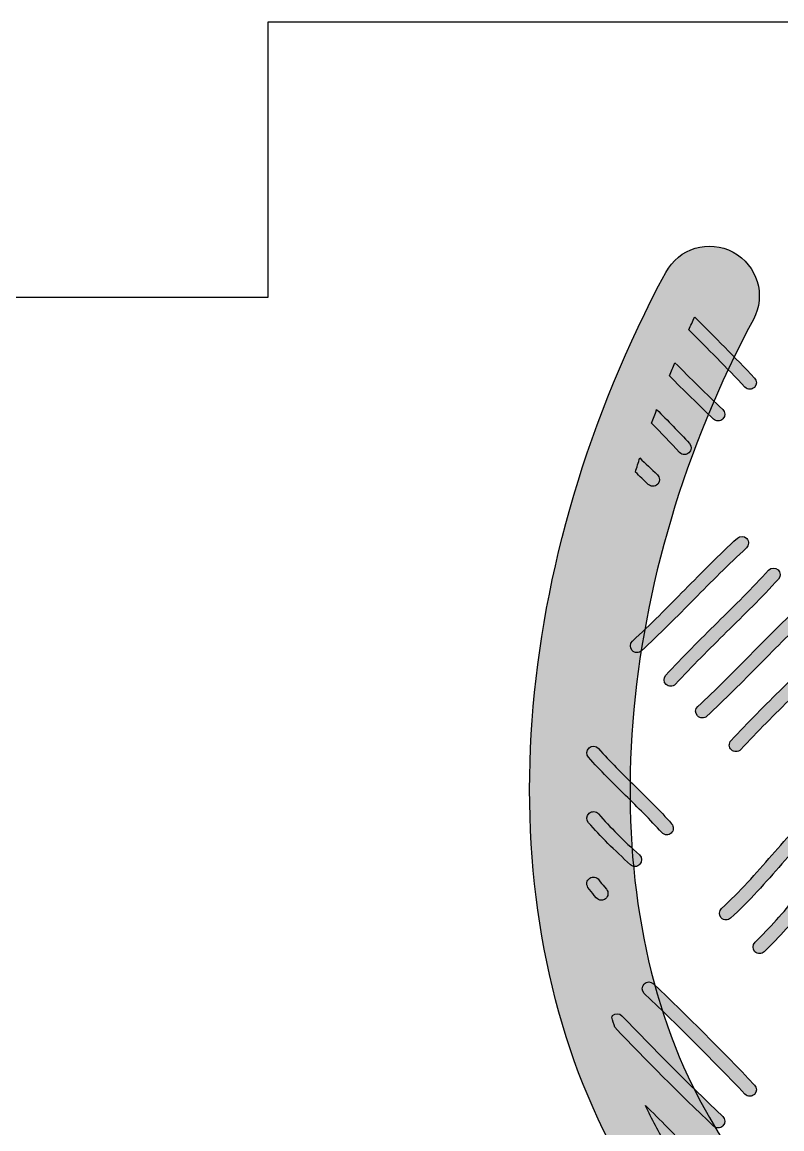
# Model space of a CAD drawing. Extents: x 4 to 307, y 9 to 217.
# Drawn here: x 252.62 to 263.41, y 183.12 to 198.83 of the extents above; entities that cross this region are included whole.
import ezdxf

# ---------------------------------------------------------------- set-up
doc = ezdxf.new("R2010")
doc.units = 0
doc.header["$MEASUREMENT"] = 0
doc.layers.add('EBENE_1', color=7, linetype='CONTINUOUS')

# ---------------------------------------------------------------- blocks, each defined once
blk = doc.blocks.new('BLOCK_4')
at = {"layer": 'EBENE_1'}
h = blk.add_hatch(color=7, dxfattribs=at)
h.dxf.hatch_style = 2
edge = h.paths.add_edge_path()
edge.add_spline(control_points=[(262.952, 193.62), (262.976, 193.62), (262.999, 193.629), (263.017, 193.646), (263.055, 193.682), (263.056, 193.741), (263.02, 193.779), (262.74, 194.074), (262.455, 194.362), (262.17, 194.645), (262.142, 194.584), (262.114, 194.524), (262.087, 194.463), (262.354, 194.197), (262.621, 193.926), (262.884, 193.649), (262.903, 193.63), (262.927, 193.62), (262.952, 193.62)], knot_values=[0, 0, 0, 0, 1, 1, 1, 2, 2, 2, 3, 3, 3, 4, 4, 4, 5, 5, 5, 6, 6, 6, 6], degree=3, periodic=1)
h = blk.add_hatch(color=7, dxfattribs=at)
h.dxf.hatch_style = 2
edge = h.paths.add_edge_path()
edge.add_spline(control_points=[(262.503, 193.17), (262.528, 193.17), (262.553, 193.18), (262.571, 193.199), (262.607, 193.237), (262.606, 193.297), (262.568, 193.333), (262.337, 193.552), (262.111, 193.774), (261.889, 193.996), (261.863, 193.933), (261.836, 193.872), (261.811, 193.809), (262.017, 193.604), (262.225, 193.399), (262.438, 193.196), (262.456, 193.179), (262.48, 193.17), (262.503, 193.17)], knot_values=[0, 0, 0, 0, 1, 1, 1, 2, 2, 2, 3, 3, 3, 4, 4, 4, 5, 5, 5, 6, 6, 6, 6], degree=3, periodic=1)
h = blk.add_hatch(color=7, dxfattribs=at)
h.dxf.hatch_style = 2
edge = h.paths.add_edge_path()
edge.add_spline(control_points=[(262.026, 192.692), (262.048, 192.692), (262.071, 192.7), (262.089, 192.717), (262.127, 192.751), (262.13, 192.811), (262.095, 192.85), (261.945, 193.015), (261.787, 193.174), (261.63, 193.331), (261.606, 193.266), (261.582, 193.201), (261.558, 193.136), (261.694, 193.001), (261.828, 192.864), (261.956, 192.723), (261.975, 192.702), (262, 192.692), (262.026, 192.692)], knot_values=[0, 0, 0, 0, 1, 1, 1, 2, 2, 2, 3, 3, 3, 4, 4, 4, 5, 5, 5, 6, 6, 6, 6], degree=3, periodic=1)
h = blk.add_hatch(color=7, dxfattribs=at)
h.dxf.hatch_style = 2
edge = h.paths.add_edge_path()
edge.add_spline(control_points=[(261.576, 192.242), (261.601, 192.242), (261.627, 192.252), (261.645, 192.273), (261.68, 192.311), (261.678, 192.37), (261.64, 192.406), (261.554, 192.486), (261.474, 192.565), (261.391, 192.645), (261.37, 192.578), (261.35, 192.511), (261.329, 192.444), (261.39, 192.385), (261.448, 192.326), (261.512, 192.267), (261.53, 192.251), (261.553, 192.242), (261.576, 192.242)], knot_values=[0, 0, 0, 0, 1, 1, 1, 2, 2, 2, 3, 3, 3, 4, 4, 4, 5, 5, 5, 6, 6, 6, 6], degree=3, periodic=1)
h = blk.add_hatch(color=7, dxfattribs=at)
h.dxf.hatch_style = 2
edge = h.paths.add_edge_path()
edge.add_spline(control_points=[(261.351, 189.881), (261.374, 189.881), (261.397, 189.889), (261.415, 189.905), (261.672, 190.142), (261.922, 190.396), (262.164, 190.641), (262.403, 190.883), (262.65, 191.134), (262.904, 191.367), (262.942, 191.403), (262.945, 191.462), (262.909, 191.501), (262.874, 191.539), (262.814, 191.541), (262.776, 191.506), (262.519, 191.27), (262.27, 191.017), (262.029, 190.773), (261.79, 190.53), (261.541, 190.278), (261.287, 190.044), (261.249, 190.009), (261.246, 189.949), (261.282, 189.911), (261.3, 189.891), (261.325, 189.881), (261.351, 189.881)], knot_values=[0, 0, 0, 0, 1, 1, 1, 2, 2, 2, 3, 3, 3, 4, 4, 4, 5, 5, 5, 6, 6, 6, 7, 7, 7, 8, 8, 8, 9, 9, 9, 9], degree=3, periodic=1)
h = blk.add_hatch(color=7, dxfattribs=at)
h.dxf.hatch_style = 2
edge = h.paths.add_edge_path()
edge.add_spline(control_points=[(262.492, 190.308), (262.248, 190.067), (261.996, 189.818), (261.76, 189.56), (261.724, 189.522), (261.727, 189.462), (261.765, 189.427), (261.783, 189.411), (261.806, 189.403), (261.829, 189.403), (261.854, 189.403), (261.88, 189.413), (261.898, 189.433), (262.131, 189.687), (262.382, 189.934), (262.624, 190.174), (262.869, 190.415), (263.122, 190.665), (263.359, 190.923), (263.394, 190.962), (263.392, 191.021), (263.353, 191.056), (263.315, 191.091), (263.255, 191.089), (263.22, 191.051), (262.987, 190.796), (262.735, 190.548), (262.492, 190.308)], knot_values=[0, 0, 0, 0, 1, 1, 1, 2, 2, 2, 3, 3, 3, 4, 4, 4, 5, 5, 5, 6, 6, 6, 7, 7, 7, 8, 8, 8, 9, 9, 9, 9], degree=3, periodic=1)
h = blk.add_hatch(color=7, dxfattribs=at)
h.dxf.hatch_style = 2
edge = h.paths.add_edge_path()
edge.add_spline(control_points=[(262.956, 189.845), (262.717, 189.602), (262.469, 189.35), (262.214, 189.116), (262.176, 189.081), (262.173, 189.021), (262.209, 188.983), (262.227, 188.963), (262.253, 188.953), (262.278, 188.953), (262.301, 188.953), (262.324, 188.961), (262.342, 188.977), (262.599, 189.214), (262.849, 189.468), (263.091, 189.713), (263.33, 189.955), (263.577, 190.206), (263.831, 190.439), (263.869, 190.475), (263.872, 190.534), (263.836, 190.573), (263.801, 190.611), (263.742, 190.613), (263.703, 190.578), (263.446, 190.342), (263.197, 190.089), (262.956, 189.845)], knot_values=[0, 0, 0, 0, 1, 1, 1, 2, 2, 2, 3, 3, 3, 4, 4, 4, 5, 5, 5, 6, 6, 6, 7, 7, 7, 8, 8, 8, 9, 9, 9, 9], degree=3, periodic=1)
h = blk.add_hatch(color=7, dxfattribs=at)
h.dxf.hatch_style = 2
edge = h.paths.add_edge_path()
edge.add_spline(control_points=[(264.28, 190.128), (264.242, 190.163), (264.182, 190.161), (264.147, 190.123), (263.914, 189.868), (263.663, 189.62), (263.42, 189.38), (263.175, 189.139), (262.923, 188.89), (262.687, 188.633), (262.651, 188.594), (262.654, 188.535), (262.692, 188.499), (262.71, 188.483), (262.733, 188.475), (262.756, 188.475), (262.781, 188.475), (262.807, 188.485), (262.825, 188.505), (263.058, 188.759), (263.31, 189.007), (263.552, 189.246), (263.797, 189.488), (264.05, 189.738), (264.286, 189.995), (264.321, 190.034), (264.319, 190.093), (264.28, 190.128)], knot_values=[0, 0, 0, 0, 1, 1, 1, 2, 2, 2, 3, 3, 3, 4, 4, 4, 5, 5, 5, 6, 6, 6, 7, 7, 7, 8, 8, 8, 9, 9, 9, 9], degree=3, periodic=1)
h = blk.add_hatch(color=7, dxfattribs=at)
h.dxf.hatch_style = 2
edge = h.paths.add_edge_path()
edge.add_spline(control_points=[(261.187, 187.854), (261.361, 187.684), (261.54, 187.508), (261.702, 187.325), (261.721, 187.304), (261.747, 187.294), (261.773, 187.294), (261.795, 187.294), (261.817, 187.302), (261.835, 187.318), (261.874, 187.352), (261.878, 187.412), (261.843, 187.451), (261.677, 187.638), (261.495, 187.816), (261.32, 187.989), (261.146, 188.159), (260.966, 188.336), (260.804, 188.519), (260.769, 188.558), (260.709, 188.561), (260.67, 188.527), (260.631, 188.492), (260.628, 188.433), (260.662, 188.394), (260.829, 188.206), (261.011, 188.027), (261.187, 187.854)], knot_values=[0, 0, 0, 0, 1, 1, 1, 2, 2, 2, 3, 3, 3, 4, 4, 4, 5, 5, 5, 6, 6, 6, 7, 7, 7, 8, 8, 8, 9, 9, 9, 9], degree=3, periodic=1)
h = blk.add_hatch(color=7, dxfattribs=at)
h.dxf.hatch_style = 2
edge = h.paths.add_edge_path()
edge.add_spline(control_points=[(263.984, 187.766), (263.722, 187.524), (263.49, 187.26), (263.266, 187.004), (263.042, 186.748), (262.81, 186.484), (262.552, 186.248), (262.514, 186.213), (262.511, 186.154), (262.546, 186.116), (262.564, 186.095), (262.59, 186.085), (262.615, 186.085), (262.638, 186.085), (262.661, 186.093), (262.679, 186.11), (262.945, 186.352), (263.18, 186.621), (263.407, 186.88), (263.628, 187.132), (263.857, 187.393), (264.112, 187.628), (264.15, 187.663), (264.153, 187.723), (264.117, 187.761), (264.082, 187.799), (264.023, 187.801), (263.984, 187.766)], knot_values=[0, 0, 0, 0, 1, 1, 1, 2, 2, 2, 3, 3, 3, 4, 4, 4, 5, 5, 5, 6, 6, 6, 7, 7, 7, 8, 8, 8, 9, 9, 9, 9], degree=3, periodic=1)
h = blk.add_hatch(color=7, dxfattribs=at)
h.dxf.hatch_style = 2
edge = h.paths.add_edge_path()
edge.add_spline(control_points=[(261.26, 186.868), (261.278, 186.852), (261.301, 186.844), (261.323, 186.844), (261.349, 186.844), (261.374, 186.854), (261.393, 186.875), (261.428, 186.914), (261.425, 186.973), (261.386, 187.008), (261.16, 187.211), (260.97, 187.402), (260.804, 187.591), (260.769, 187.63), (260.709, 187.634), (260.671, 187.599), (260.632, 187.565), (260.628, 187.505), (260.662, 187.466), (260.833, 187.272), (261.029, 187.076), (261.26, 186.868)], knot_values=[0, 0, 0, 0, 1, 1, 1, 2, 2, 2, 3, 3, 3, 4, 4, 4, 5, 5, 5, 6, 6, 6, 7, 7, 7, 7], degree=3, periodic=1)
h = blk.add_hatch(color=7, dxfattribs=at)
h.dxf.hatch_style = 2
edge = h.paths.add_edge_path()
edge.add_spline(control_points=[(264.586, 187.147), (264.626, 187.181), (264.631, 187.24), (264.598, 187.28), (264.565, 187.319), (264.505, 187.325), (264.465, 187.291), (264.143, 187.021), (263.874, 186.71), (263.614, 186.41), (263.429, 186.195), (263.237, 185.972), (263.027, 185.768), (262.99, 185.732), (262.989, 185.673), (263.026, 185.635), (263.044, 185.617), (263.068, 185.607), (263.093, 185.607), (263.117, 185.607), (263.14, 185.616), (263.158, 185.634), (263.374, 185.844), (263.568, 186.069), (263.757, 186.287), (264.011, 186.582), (264.275, 186.887), (264.586, 187.147)], knot_values=[0, 0, 0, 0, 1, 1, 1, 2, 2, 2, 3, 3, 3, 4, 4, 4, 5, 5, 5, 6, 6, 6, 7, 7, 7, 8, 8, 8, 9, 9, 9, 9], degree=3, periodic=1)
h = blk.add_hatch(color=7, dxfattribs=at)
h.dxf.hatch_style = 2
edge = h.paths.add_edge_path()
edge.add_spline(control_points=[(260.889, 186.555), (260.862, 186.587), (260.835, 186.619), (260.81, 186.654), (260.781, 186.697), (260.722, 186.707), (260.68, 186.678), (260.637, 186.649), (260.626, 186.59), (260.655, 186.547), (260.683, 186.507), (260.714, 186.47), (260.745, 186.434), (260.745, 186.434), (260.773, 186.4), (260.773, 186.4), (260.791, 186.378), (260.818, 186.366), (260.846, 186.366), (260.867, 186.366), (260.888, 186.373), (260.906, 186.387), (260.946, 186.42), (260.951, 186.48), (260.918, 186.52), (260.918, 186.52), (260.889, 186.555), (260.889, 186.555)], knot_values=[0, 0, 0, 0, 1, 1, 1, 2, 2, 2, 3, 3, 3, 4, 4, 4, 5, 5, 5, 6, 6, 6, 7, 7, 7, 8, 8, 8, 9, 9, 9, 9], degree=3, periodic=1)
h = blk.add_hatch(color=7, dxfattribs=at)
h.dxf.hatch_style = 2
edge = h.paths.add_edge_path()
edge.add_spline(control_points=[(261.585, 185.179), (261.547, 185.215), (261.488, 185.214), (261.452, 185.176), (261.416, 185.138), (261.417, 185.078), (261.455, 185.042), (261.931, 184.588), (262.412, 184.107), (262.884, 183.612), (262.903, 183.592), (262.927, 183.582), (262.952, 183.582), (262.976, 183.582), (262.999, 183.591), (263.017, 183.608), (263.055, 183.644), (263.056, 183.704), (263.02, 183.742), (262.547, 184.239), (262.064, 184.723), (261.585, 185.179)], knot_values=[0, 0, 0, 0, 1, 1, 1, 2, 2, 2, 3, 3, 3, 4, 4, 4, 5, 5, 5, 6, 6, 6, 7, 7, 7, 7], degree=3, periodic=1)
h = blk.add_hatch(color=7, dxfattribs=at)
h.dxf.hatch_style = 2
edge = h.paths.add_edge_path()
edge.add_spline(control_points=[(261.138, 184.726), (261.103, 184.763), (261.043, 184.764), (261.005, 184.729), (260.998, 184.722), (260.999, 184.712), (260.994, 184.704), (261.009, 184.657), (261.021, 184.608), (261.036, 184.561), (261.478, 184.096), (261.949, 183.625), (262.438, 183.159), (262.456, 183.141), (262.48, 183.133), (262.503, 183.133), (262.528, 183.133), (262.553, 183.142), (262.571, 183.162), (262.607, 183.199), (262.606, 183.259), (262.568, 183.295), (262.07, 183.77), (261.589, 184.252), (261.138, 184.726)], knot_values=[0, 0, 0, 0, 1, 1, 1, 2, 2, 2, 3, 3, 3, 4, 4, 4, 5, 5, 5, 6, 6, 6, 7, 7, 7, 8, 8, 8, 8], degree=3, periodic=1)
h = blk.add_hatch(color=7, dxfattribs=at)
h.dxf.hatch_style = 2
edge = h.paths.add_edge_path()
edge.add_spline(control_points=[(261.47, 183.452), (261.561, 183.26), (261.659, 183.07), (261.766, 182.885), (261.83, 182.818), (261.895, 182.753), (261.956, 182.685), (261.975, 182.665), (262, 182.655), (262.026, 182.655), (262.048, 182.655), (262.071, 182.663), (262.089, 182.679), (262.127, 182.714), (262.13, 182.774), (262.095, 182.812), (261.894, 183.033), (261.679, 183.246), (261.47, 183.452)], knot_values=[0, 0, 0, 0, 1, 1, 1, 2, 2, 2, 3, 3, 3, 4, 4, 4, 5, 5, 5, 6, 6, 6, 6], degree=3, periodic=1)
for points, knots in [([(262.952, 193.62), (262.976, 193.62), (262.999, 193.629), (263.017, 193.646), (263.055, 193.682), (263.056, 193.741), (263.02, 193.779), (262.74, 194.074), (262.455, 194.362), (262.17, 194.645), (262.142, 194.584), (262.114, 194.524), (262.087, 194.463), (262.354, 194.197), (262.621, 193.926), (262.884, 193.649), (262.903, 193.63), (262.927, 193.62), (262.952, 193.62)], [0, 0, 0, 0, 1, 1, 1, 2, 2, 2, 3, 3, 3, 4, 4, 4, 5, 5, 5, 6, 6, 6, 6]), ([(262.503, 193.17), (262.528, 193.17), (262.553, 193.18), (262.571, 193.199), (262.607, 193.237), (262.606, 193.297), (262.568, 193.333), (262.337, 193.552), (262.111, 193.774), (261.889, 193.996), (261.863, 193.933), (261.836, 193.872), (261.811, 193.809), (262.017, 193.604), (262.225, 193.399), (262.438, 193.196), (262.456, 193.179), (262.48, 193.17), (262.503, 193.17)], [0, 0, 0, 0, 1, 1, 1, 2, 2, 2, 3, 3, 3, 4, 4, 4, 5, 5, 5, 6, 6, 6, 6]), ([(262.026, 192.692), (262.048, 192.692), (262.071, 192.7), (262.089, 192.717), (262.127, 192.751), (262.13, 192.811), (262.095, 192.85), (261.945, 193.015), (261.787, 193.174), (261.63, 193.331), (261.606, 193.266), (261.582, 193.201), (261.558, 193.136), (261.694, 193.001), (261.828, 192.864), (261.956, 192.723), (261.975, 192.702), (262, 192.692), (262.026, 192.692)], [0, 0, 0, 0, 1, 1, 1, 2, 2, 2, 3, 3, 3, 4, 4, 4, 5, 5, 5, 6, 6, 6, 6]), ([(261.576, 192.242), (261.601, 192.242), (261.627, 192.252), (261.645, 192.273), (261.68, 192.311), (261.678, 192.37), (261.64, 192.406), (261.554, 192.486), (261.474, 192.565), (261.391, 192.645), (261.37, 192.578), (261.35, 192.511), (261.329, 192.444), (261.39, 192.385), (261.448, 192.326), (261.512, 192.267), (261.53, 192.251), (261.553, 192.242), (261.576, 192.242)], [0, 0, 0, 0, 1, 1, 1, 2, 2, 2, 3, 3, 3, 4, 4, 4, 5, 5, 5, 6, 6, 6, 6]), ([(261.351, 189.881), (261.374, 189.881), (261.397, 189.889), (261.415, 189.905), (261.672, 190.142), (261.922, 190.396), (262.164, 190.641), (262.403, 190.883), (262.65, 191.134), (262.904, 191.367), (262.942, 191.403), (262.945, 191.462), (262.909, 191.501), (262.874, 191.539), (262.814, 191.541), (262.776, 191.506), (262.519, 191.27), (262.27, 191.017), (262.029, 190.773), (261.79, 190.53), (261.541, 190.278), (261.287, 190.044), (261.249, 190.009), (261.246, 189.949), (261.282, 189.911), (261.3, 189.891), (261.325, 189.881), (261.351, 189.881)], [0, 0, 0, 0, 1, 1, 1, 2, 2, 2, 3, 3, 3, 4, 4, 4, 5, 5, 5, 6, 6, 6, 7, 7, 7, 8, 8, 8, 9, 9, 9, 9]), ([(262.492, 190.308), (262.248, 190.067), (261.996, 189.818), (261.76, 189.56), (261.724, 189.522), (261.727, 189.462), (261.765, 189.427), (261.783, 189.411), (261.806, 189.403), (261.829, 189.403), (261.854, 189.403), (261.88, 189.413), (261.898, 189.433), (262.131, 189.687), (262.382, 189.934), (262.624, 190.174), (262.869, 190.415), (263.122, 190.665), (263.359, 190.923), (263.394, 190.962), (263.392, 191.021), (263.353, 191.056), (263.315, 191.091), (263.255, 191.089), (263.22, 191.051), (262.987, 190.796), (262.735, 190.548), (262.492, 190.308)], [0, 0, 0, 0, 1, 1, 1, 2, 2, 2, 3, 3, 3, 4, 4, 4, 5, 5, 5, 6, 6, 6, 7, 7, 7, 8, 8, 8, 9, 9, 9, 9]), ([(262.956, 189.845), (262.717, 189.602), (262.469, 189.35), (262.214, 189.116), (262.176, 189.081), (262.173, 189.021), (262.209, 188.983), (262.227, 188.963), (262.253, 188.953), (262.278, 188.953), (262.301, 188.953), (262.324, 188.961), (262.342, 188.977), (262.599, 189.214), (262.849, 189.468), (263.091, 189.713), (263.33, 189.955), (263.577, 190.206), (263.831, 190.439), (263.869, 190.475), (263.872, 190.534), (263.836, 190.573), (263.801, 190.611), (263.742, 190.613), (263.703, 190.578), (263.446, 190.342), (263.197, 190.089), (262.956, 189.845)], [0, 0, 0, 0, 1, 1, 1, 2, 2, 2, 3, 3, 3, 4, 4, 4, 5, 5, 5, 6, 6, 6, 7, 7, 7, 8, 8, 8, 9, 9, 9, 9]), ([(264.28, 190.128), (264.242, 190.163), (264.182, 190.161), (264.147, 190.123), (263.914, 189.868), (263.663, 189.62), (263.42, 189.38), (263.175, 189.139), (262.923, 188.89), (262.687, 188.633), (262.651, 188.594), (262.654, 188.535), (262.692, 188.499), (262.71, 188.483), (262.733, 188.475), (262.756, 188.475), (262.781, 188.475), (262.807, 188.485), (262.825, 188.505), (263.058, 188.759), (263.31, 189.007), (263.552, 189.246), (263.797, 189.488), (264.05, 189.738), (264.286, 189.995), (264.321, 190.034), (264.319, 190.093), (264.28, 190.128)], [0, 0, 0, 0, 1, 1, 1, 2, 2, 2, 3, 3, 3, 4, 4, 4, 5, 5, 5, 6, 6, 6, 7, 7, 7, 8, 8, 8, 9, 9, 9, 9]), ([(261.187, 187.854), (261.361, 187.684), (261.54, 187.508), (261.702, 187.325), (261.721, 187.304), (261.747, 187.294), (261.773, 187.294), (261.795, 187.294), (261.817, 187.302), (261.835, 187.318), (261.874, 187.352), (261.878, 187.412), (261.843, 187.451), (261.677, 187.638), (261.495, 187.816), (261.32, 187.989), (261.146, 188.159), (260.966, 188.336), (260.804, 188.519), (260.769, 188.558), (260.709, 188.561), (260.67, 188.527), (260.631, 188.492), (260.628, 188.433), (260.662, 188.394), (260.829, 188.206), (261.011, 188.027), (261.187, 187.854)], [0, 0, 0, 0, 1, 1, 1, 2, 2, 2, 3, 3, 3, 4, 4, 4, 5, 5, 5, 6, 6, 6, 7, 7, 7, 8, 8, 8, 9, 9, 9, 9]), ([(263.984, 187.766), (263.722, 187.524), (263.49, 187.26), (263.266, 187.004), (263.042, 186.748), (262.81, 186.484), (262.552, 186.248), (262.514, 186.213), (262.511, 186.154), (262.546, 186.116), (262.564, 186.095), (262.59, 186.085), (262.615, 186.085), (262.638, 186.085), (262.661, 186.093), (262.679, 186.11), (262.945, 186.352), (263.18, 186.621), (263.407, 186.88), (263.628, 187.132), (263.857, 187.393), (264.112, 187.628), (264.15, 187.663), (264.153, 187.723), (264.117, 187.761), (264.082, 187.799), (264.023, 187.801), (263.984, 187.766)], [0, 0, 0, 0, 1, 1, 1, 2, 2, 2, 3, 3, 3, 4, 4, 4, 5, 5, 5, 6, 6, 6, 7, 7, 7, 8, 8, 8, 9, 9, 9, 9]), ([(261.26, 186.868), (261.278, 186.852), (261.301, 186.844), (261.323, 186.844), (261.349, 186.844), (261.374, 186.854), (261.393, 186.875), (261.428, 186.914), (261.425, 186.973), (261.386, 187.008), (261.16, 187.211), (260.97, 187.402), (260.804, 187.591), (260.769, 187.63), (260.709, 187.634), (260.671, 187.599), (260.632, 187.565), (260.628, 187.505), (260.662, 187.466), (260.833, 187.272), (261.029, 187.076), (261.26, 186.868)], [0, 0, 0, 0, 1, 1, 1, 2, 2, 2, 3, 3, 3, 4, 4, 4, 5, 5, 5, 6, 6, 6, 7, 7, 7, 7]), ([(264.586, 187.147), (264.626, 187.181), (264.631, 187.24), (264.598, 187.28), (264.565, 187.319), (264.505, 187.325), (264.465, 187.291), (264.143, 187.021), (263.874, 186.71), (263.614, 186.41), (263.429, 186.195), (263.237, 185.972), (263.027, 185.768), (262.99, 185.732), (262.989, 185.673), (263.026, 185.635), (263.044, 185.617), (263.068, 185.607), (263.093, 185.607), (263.117, 185.607), (263.14, 185.616), (263.158, 185.634), (263.374, 185.844), (263.568, 186.069), (263.757, 186.287), (264.011, 186.582), (264.275, 186.887), (264.586, 187.147)], [0, 0, 0, 0, 1, 1, 1, 2, 2, 2, 3, 3, 3, 4, 4, 4, 5, 5, 5, 6, 6, 6, 7, 7, 7, 8, 8, 8, 9, 9, 9, 9]), ([(260.889, 186.555), (260.862, 186.587), (260.835, 186.619), (260.81, 186.654), (260.781, 186.697), (260.722, 186.707), (260.68, 186.678), (260.637, 186.649), (260.626, 186.59), (260.655, 186.547), (260.683, 186.507), (260.714, 186.47), (260.745, 186.434), (260.745, 186.434), (260.773, 186.4), (260.773, 186.4), (260.791, 186.378), (260.818, 186.366), (260.846, 186.366), (260.867, 186.366), (260.888, 186.373), (260.906, 186.387), (260.946, 186.42), (260.951, 186.48), (260.918, 186.52), (260.918, 186.52), (260.889, 186.555), (260.889, 186.555)], [0, 0, 0, 0, 1, 1, 1, 2, 2, 2, 3, 3, 3, 4, 4, 4, 5, 5, 5, 6, 6, 6, 7, 7, 7, 8, 8, 8, 9, 9, 9, 9]), ([(261.585, 185.179), (261.547, 185.215), (261.488, 185.214), (261.452, 185.176), (261.416, 185.138), (261.417, 185.078), (261.455, 185.042), (261.931, 184.588), (262.412, 184.107), (262.884, 183.612), (262.903, 183.592), (262.927, 183.582), (262.952, 183.582), (262.976, 183.582), (262.999, 183.591), (263.017, 183.608), (263.055, 183.644), (263.056, 183.704), (263.02, 183.742), (262.547, 184.239), (262.064, 184.723), (261.585, 185.179)], [0, 0, 0, 0, 1, 1, 1, 2, 2, 2, 3, 3, 3, 4, 4, 4, 5, 5, 5, 6, 6, 6, 7, 7, 7, 7]), ([(261.138, 184.726), (261.103, 184.763), (261.043, 184.764), (261.005, 184.729), (260.998, 184.722), (260.999, 184.712), (260.994, 184.704), (261.009, 184.657), (261.021, 184.608), (261.036, 184.561), (261.478, 184.096), (261.949, 183.625), (262.438, 183.159), (262.456, 183.141), (262.48, 183.133), (262.503, 183.133), (262.528, 183.133), (262.553, 183.142), (262.571, 183.162), (262.607, 183.199), (262.606, 183.259), (262.568, 183.295), (262.07, 183.77), (261.589, 184.252), (261.138, 184.726)], [0, 0, 0, 0, 1, 1, 1, 2, 2, 2, 3, 3, 3, 4, 4, 4, 5, 5, 5, 6, 6, 6, 7, 7, 7, 8, 8, 8, 8]), ([(261.47, 183.452), (261.561, 183.26), (261.659, 183.07), (261.766, 182.885), (261.83, 182.818), (261.895, 182.753), (261.956, 182.685), (261.975, 182.665), (262, 182.655), (262.026, 182.655), (262.048, 182.655), (262.071, 182.663), (262.089, 182.679), (262.127, 182.714), (262.13, 182.774), (262.095, 182.812), (261.894, 183.033), (261.679, 183.246), (261.47, 183.452)], [0, 0, 0, 0, 1, 1, 1, 2, 2, 2, 3, 3, 3, 4, 4, 4, 5, 5, 5, 6, 6, 6, 6])]:
    blk.add_open_spline(points, degree=3, knots=knots, dxfattribs=at)
blk = doc.blocks.new('BLOCK_7')
at = {"layer": 'EBENE_1'}
h = blk.add_hatch(color=7, dxfattribs=at)
h.dxf.hatch_style = 2
edge = h.paths.add_edge_path()
edge.add_spline(control_points=[(279.787, 168.294), (276.579, 168.089), (272.965, 169.38), (271.561, 171.237), (270.981, 172.003), (270.835, 172.808), (271.123, 173.622), (271.169, 173.75), (271.261, 173.939), (271.359, 174.14), (271.791, 175.027), (272.445, 176.368), (271.82, 177.579), (271.366, 178.46), (270.369, 179.017), (268.771, 179.284), (265.559, 179.816), (263.329, 181.309), (262.144, 183.721), (260.695, 186.669), (261.033, 190.944), (263.004, 194.611), (263.188, 194.954), (263.059, 195.382), (262.716, 195.567), (262.372, 195.752), (261.945, 195.622), (261.761, 195.279), (259.547, 191.161), (259.209, 186.494), (260.877, 183.098), (262.255, 180.295), (264.905, 178.494), (268.54, 177.892), (269.636, 177.709), (270.336, 177.377), (270.566, 176.932), (270.866, 176.35), (270.418, 175.43), (270.09, 174.758), (269.971, 174.513), (269.868, 174.301), (269.794, 174.098), (269.343, 172.821), (269.564, 171.538), (270.435, 170.386), (272.006, 168.308), (275.63, 166.861), (279.103, 166.861), (279.362, 166.861), (279.62, 166.869), (279.877, 166.885), (280.266, 166.91), (280.561, 167.246), (280.536, 167.634), (280.511, 168.023), (280.17, 168.314), (279.787, 168.294)], knot_values=[0, 0, 0, 0, 1, 1, 1, 2, 2, 2, 3, 3, 3, 4, 4, 4, 5, 5, 5, 6, 6, 6, 7, 7, 7, 8, 8, 8, 9, 9, 9, 10, 10, 10, 11, 11, 11, 12, 12, 12, 13, 13, 13, 14, 14, 14, 15, 15, 15, 16, 16, 16, 17, 17, 17, 18, 18, 18, 19, 19, 19, 19], degree=3, periodic=1)
blk.add_open_spline([(279.787, 168.294), (276.579, 168.089), (272.965, 169.38), (271.561, 171.237), (270.981, 172.003), (270.835, 172.808), (271.123, 173.622), (271.169, 173.75), (271.261, 173.939), (271.359, 174.14), (271.791, 175.027), (272.445, 176.368), (271.82, 177.579), (271.366, 178.46), (270.369, 179.017), (268.771, 179.284), (265.559, 179.816), (263.329, 181.309), (262.144, 183.721), (260.695, 186.669), (261.033, 190.944), (263.004, 194.611), (263.188, 194.954), (263.059, 195.382), (262.716, 195.567), (262.372, 195.752), (261.945, 195.622), (261.761, 195.279), (259.547, 191.161), (259.209, 186.494), (260.877, 183.098), (262.255, 180.295), (264.905, 178.494), (268.54, 177.892), (269.636, 177.709), (270.336, 177.377), (270.566, 176.932), (270.866, 176.35), (270.418, 175.43), (270.09, 174.758), (269.971, 174.513), (269.868, 174.301), (269.794, 174.098), (269.343, 172.821), (269.564, 171.538), (270.435, 170.386), (272.006, 168.308), (275.63, 166.861), (279.103, 166.861), (279.362, 166.861), (279.62, 166.869), (279.877, 166.885), (280.266, 166.91), (280.561, 167.246), (280.536, 167.634), (280.511, 168.023), (280.17, 168.314), (279.787, 168.294)], degree=3, knots=[0, 0, 0, 0, 1, 1, 1, 2, 2, 2, 3, 3, 3, 4, 4, 4, 5, 5, 5, 6, 6, 6, 7, 7, 7, 8, 8, 8, 9, 9, 9, 10, 10, 10, 11, 11, 11, 12, 12, 12, 13, 13, 13, 14, 14, 14, 15, 15, 15, 16, 16, 16, 17, 17, 17, 18, 18, 18, 19, 19, 19, 19], dxfattribs=at)

msp = doc.modelspace()

# ---------------------------------------------------------------- linework, layer by layer
at = {"layer": 'EBENE_1'}
msp.add_open_spline([(202.108, 194.92), (202.108, 194.92), (216.103, 194.92), (216.103, 194.92), (216.103, 194.92), (216.103, 198.831), (216.103, 198.831), (216.103, 198.831), (226.086, 198.831), (226.086, 198.831), (226.086, 198.831), (226.086, 194.92), (226.086, 194.92), (226.086, 194.92), (256.109, 194.92), (256.109, 194.92), (256.109, 194.92), (256.109, 198.831), (256.109, 198.831), (256.109, 198.831), (266.091, 198.831), (266.091, 198.831), (266.091, 198.831), (266.091, 194.92), (266.091, 194.92), (266.091, 194.92), (280.086, 194.92), (280.086, 194.92), (280.086, 194.92), (280.111, 141.808), (280.111, 141.808), (280.111, 141.808), (276.327, 141.808), (276.327, 141.808), (276.327, 141.808), (276.327, 134.011), (276.327, 134.011), (276.327, 134.011), (280.111, 134.011), (280.111, 134.011), (280.111, 134.011), (280.111, 114.935), (280.111, 114.935), (280.111, 114.935), (266.522, 114.935), (266.522, 114.935), (266.522, 114.935), (266.522, 111.023), (266.522, 111.023), (266.522, 111.023), (256.515, 111.023), (256.515, 111.023), (256.515, 111.023), (256.515, 114.935), (256.515, 114.935), (256.515, 114.935), (226.517, 114.935), (226.517, 114.935), (226.517, 114.935), (226.517, 111.023), (226.517, 111.023), (226.517, 111.023), (216.51, 111.023), (216.51, 111.023), (216.51, 111.023), (216.51, 114.935), (216.51, 114.935), (216.51, 114.935), (202.057, 114.935), (202.057, 114.935), (202.057, 129.439), (202.108, 144.018), (202.108, 160.553), (202.108, 160.553), (205.918, 160.553), (205.918, 160.553), (205.918, 160.553), (205.918, 168.377), (205.918, 168.377), (205.918, 168.377), (202.108, 168.377), (202.108, 168.377), (202.108, 168.377), (202.108, 194.92), (202.108, 194.92)], degree=3, knots=[0, 0, 0, 0, 1, 1, 1, 2, 2, 2, 3, 3, 3, 4, 4, 4, 5, 5, 5, 6, 6, 6, 7, 7, 7, 8, 8, 8, 9, 9, 9, 10, 10, 10, 11, 11, 11, 12, 12, 12, 13, 13, 13, 14, 14, 14, 15, 15, 15, 16, 16, 16, 17, 17, 17, 18, 18, 18, 19, 19, 19, 20, 20, 20, 21, 21, 21, 22, 22, 22, 23, 23, 23, 24, 24, 24, 25, 25, 25, 26, 26, 26, 27, 27, 27, 28, 28, 28, 28], dxfattribs=at)

# ---------------------------------------------------------------- block references
for name in ['BLOCK_7', 'BLOCK_4']:
    msp.add_blockref(name, (0, 0), dxfattribs=at)

doc.saveas('drawing.dxf')
